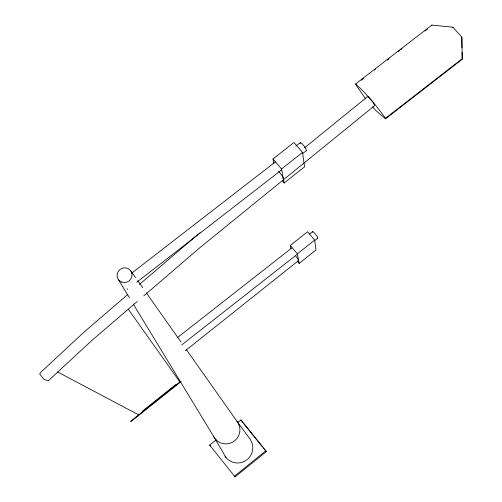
<?xml version="1.0" encoding="UTF-8"?>
<svg xmlns="http://www.w3.org/2000/svg" width="502" height="502" viewBox="0 0 502 502"><rect width="100%" height="100%" fill="white"/><g stroke="black" fill="none" stroke-linecap="round" stroke-linejoin="round"><path stroke-width="0.75" d="M385.505 118.848L385.523 118.271L383.503 115.642A51.424 11.32 52.8 0 0 357.65 85.886L355.661 83.909L431.839 25.1L452.892 27.19L461.846 37.167L462.242 59.261L385.505 118.848L375.502 110.239L372.534 106.819M431.77 25.771L431.839 25.1M452.804 27.861L452.892 27.19M461.846 37.167L461.978 47.784M127.671 294.561L84.461 331.703L41.302 371.8L39.658 373.846L44.007 379.418L48.311 380.78L91.596 340.689L137.266 301.464M139.512 284.383L197.65 234.641M143.792 295.86L200.141 247.467L374.668 105.621M198.861 233.656L200.078 232.671M304.526 147.833L367.069 97.03L368.179 96.729L372.892 102.057L374.373 105.025M265.922 450.752L234.503 476.172L235.068 476.9L266.355 451.587L240.954 419.923L237.942 422.345M210.319 445.977L209.648 445.123L216.268 439.79M181.128 381.57L130.896 421.667L130.526 421.31L179.867 381.928L128.261 309.176M290.884 248.503L290.275 245.465L307.544 231.748L314.654 240.1L316.015 249.977L299.142 263.412L297.165 261.065M299.142 263.412L297.366 253.849L314.654 240.1M185.351 350.71L298.608 260.544M282.206 180.676L284.163 182.973L304.545 166.89L302.549 152.439L293.959 142.48L272.994 158.971L273.885 163.42M284.163 182.973L281.559 168.973L302.549 152.439M177.168 337.815L291.725 248.044M309.583 234.051L312.664 231.635M181.749 344.918L296.826 254.621M314.672 240.621L317.747 238.205M136.77 282.212L281.616 169.871M302.662 153.549L306.377 150.669M385.523 118.271L462.342 58.621M131.675 273.182L275.422 161.87M295.873 146.038L300.209 142.681M361.245 80.226L363.718 78.312M374.235 70.192L375.477 69.238M387.23 60.165L389.088 58.728M398.368 51.568L399.605 50.608M400.841 49.654L402.077 48.7M424.968 31.024L427.44 29.116M57.604 371.944L138.627 414.847M142.675 411.615L142.323 411.245L175.656 384.639L175.951 385.053M272.994 158.971L281.559 168.973M290.275 245.465L297.366 253.849M242.955 422.684L240.954 419.923M243.878 423.82L262.458 446.767M263.431 447.972L266.355 451.587M209.648 445.123L235.068 476.9M186.43 349.699L236.925 421.26L249.525 438.422A15.16 14.941 -41.1 0 1 246.501 460.077A15.16 14.941 -41.1 0 1 225.04 456.218M130.526 270.471L135.49 277.499M137.743 280.693L142.7 287.728M146.308 292.835L181.021 342.031M365.613 98.844L355.68 84.524L355.661 83.909M127.1 288.757L127.483 289.409M118.579 279.871L129.529 297.906M133.174 303.917L215.094 438.836L225.931 457.46M462.085 52.371L462.242 59.261M295.76 256.089A5.553 0.697 51.6 0 1 298.565 260.776M312.708 232.25A4.154 0.678 52 0 1 315.469 234.164A4.154 0.678 52 0 1 317.509 238.18M278.71 171.402A6.739 1.017 52 0 1 282.557 176.723A6.739 1.017 52 0 1 282.952 178.825M300.284 143.572A5.051 0.966 52.6 0 1 303.566 145.454A5.051 0.966 52.6 0 1 306.094 150.713M236.925 421.26A14.012 13.774 -38.1 0 1 233.48 441.647A14.012 13.774 -38.1 0 1 213.545 436.42M121.685 282.08A7.612 7.279 -29.3 0 0 132.026 273.929A7.612 7.279 -29.3 0 0 119.965 269.524A7.612 7.279 -29.3 0 0 121.685 282.08"/></g></svg>
